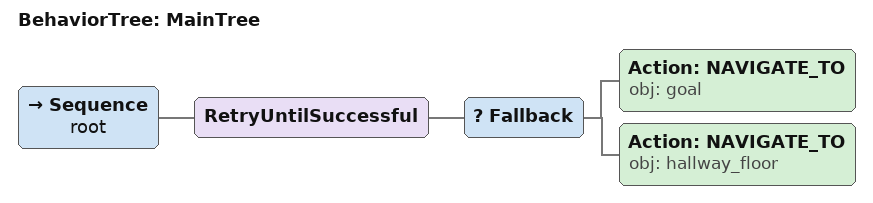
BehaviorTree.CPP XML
<root main_tree_to_execute="MainTree">
  <BehaviorTree ID="MainTree">
    <Sequence name="root">
      <!-- Check: NAVIGATE is the only required primitive for reaching the goal -->
      <!-- Check: Initial frame shows a clear hallway floor, no visible obstacles -->
      <RetryUntilSuccessful>
        <!-- Risk: Possible failures include collision_with_wall and loss_of_visibility -->
        <!-- Risk: Recovery hints suggest reorienting toward center and slowing down near turns -->
        <Fallback>
          <!-- Attempt to navigate directly toward the goal (even though not visible) -->
          <Action ID="NAVIGATE_TO" obj="goal"/>
          <!-- If navigation fails, reorient toward center of hallway floor as recovery -->
          <Action ID="NAVIGATE_TO" obj="hallway_floor"/>
        </Fallback>
      </RetryUntilSuccessful>
    </Sequence>
  </BehaviorTree>
</root>
